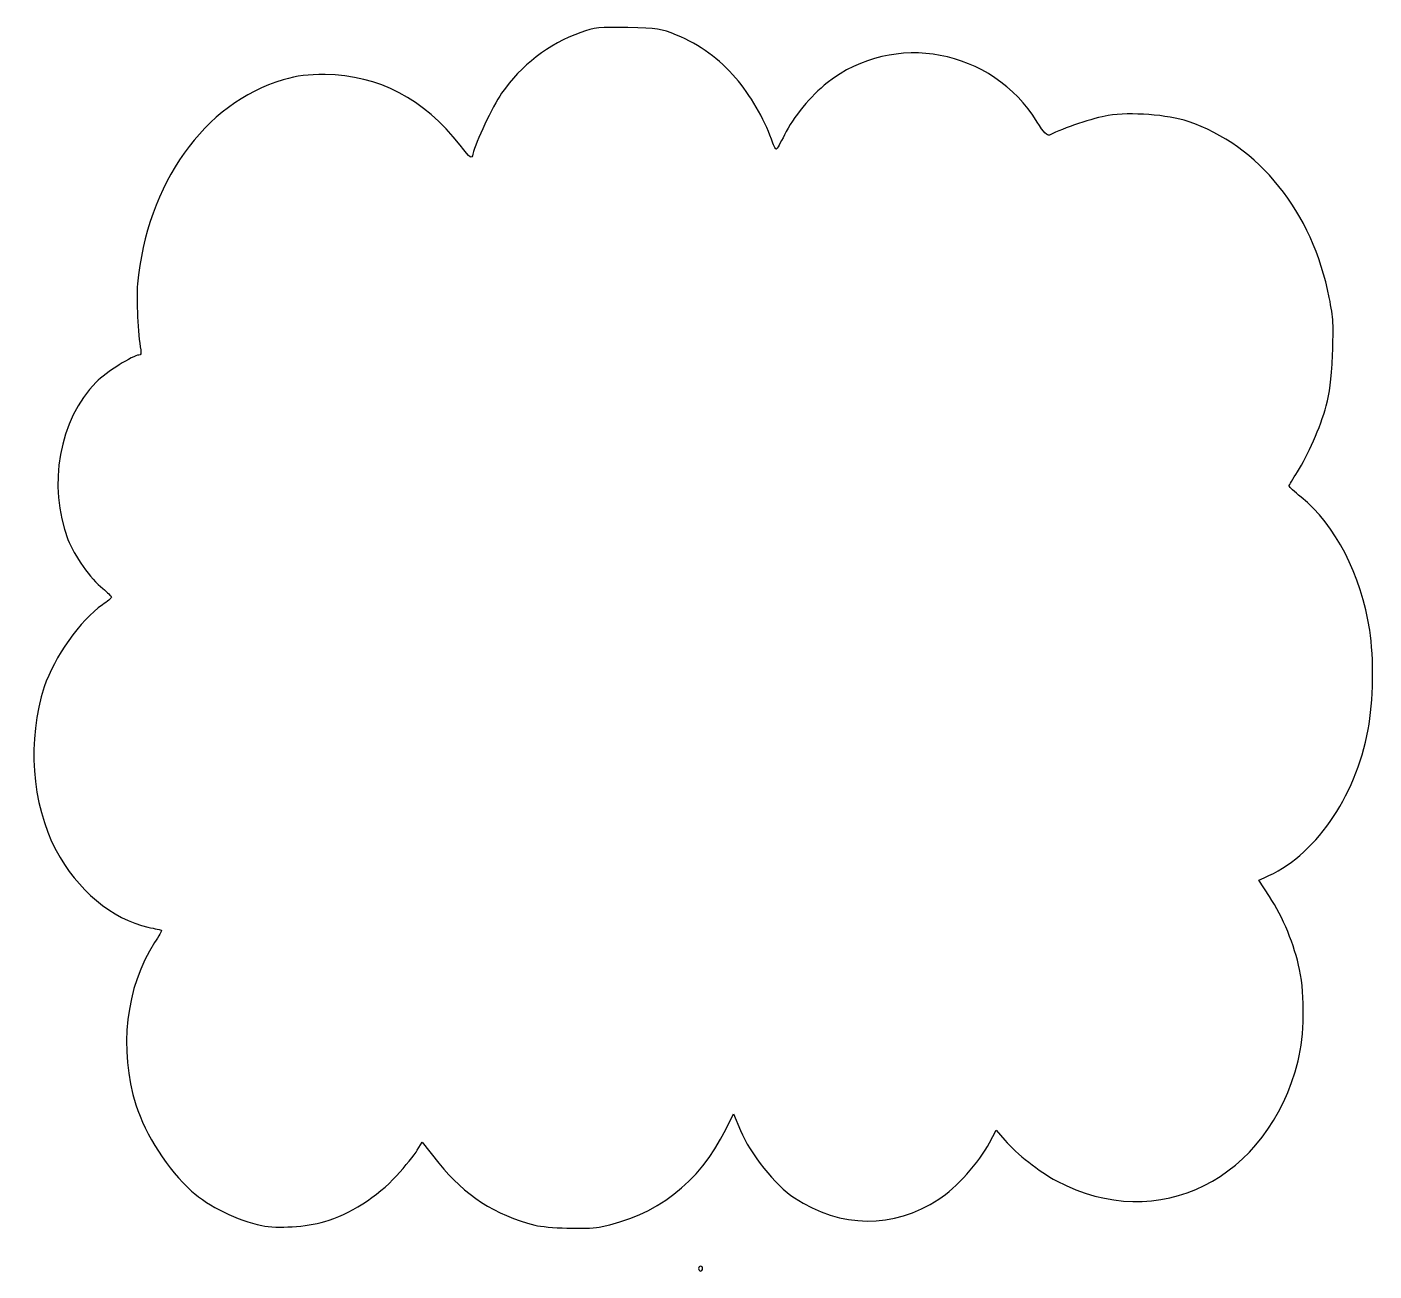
# Model space of a CAD drawing. Header units: centimetres. Extents: x -13.9 to 3.6, y -12.3 to 3.9.
import ezdxf

# ---------------------------------------------------------------- set-up
doc = ezdxf.new("R2010")
doc.units = ezdxf.units.CM
doc.header["$MEASUREMENT"] = 0
doc.layers.add('Layer 1', color=7, linetype='Continuous')

msp = doc.modelspace()

# ---------------------------------------------------------------- linework, layer by layer
at = {"layer": 'Layer 1'}
for points, knots in [([(-10.86412, -11.73986), (-11.18473, -11.67534), (-11.55561, -11.49356), (-11.78132, -11.29032), (-11.78132, -11.29032), (-12.08955, -11.01278), (-12.38273, -10.55844), (-12.50747, -10.16503), (-12.50747, -10.16503), (-12.73483, -9.44796), (-12.63981, -8.6234), (-12.26376, -8.04997), (-12.26376, -8.04997), (-12.20912, -7.96666), (-12.1681, -7.89544), (-12.17259, -7.89171), (-12.17259, -7.89171), (-12.17708, -7.88798), (-12.25694, -7.86867), (-12.35005, -7.8488), (-12.35005, -7.8488), (-12.8111, -7.75042), (-13.28097, -7.35839), (-13.54969, -6.8479), (-13.54969, -6.8479), (-13.86854, -6.24218), (-13.92875, -5.40346), (-13.70267, -4.71675), (-13.70267, -4.71675), (-13.57484, -4.32849), (-13.23229, -3.84574), (-12.94356, -3.64696), (-12.94356, -3.64696), (-12.87896, -3.60249), (-12.82597, -3.5568), (-12.82582, -3.54544), (-12.82582, -3.54544), (-12.82566, -3.53408), (-12.87747, -3.48366), (-12.94094, -3.43341), (-12.94094, -3.43341), (-13.09641, -3.31033), (-13.3125, -3.00498), (-13.39404, -2.79315), (-13.39404, -2.79315), (-13.66271, -2.09524), (-13.5071, -1.22647), (-13.02685, -0.74312), (-13.02685, -0.74312), (-12.89903, -0.61448), (-12.54212, -0.38961), (-12.46753, -0.39073), (-12.46753, -0.39073), (-12.4432, -0.3911), (-12.43582, -0.36815), (-12.44482, -0.32008), (-12.44482, -0.32008), (-12.48168, -0.12318), (-12.5039, 0.33857), (-12.48606, 0.53704), (-12.48606, 0.53704), (-12.36905, 1.83884), (-11.61293, 2.89852), (-10.58719, 3.19828), (-10.58719, 3.19828), (-10.39586, 3.25419), (-10.26818, 3.27032), (-10.03892, 3.26752), (-10.03892, 3.26752), (-9.33676, 3.25895), (-8.75398, 2.954), (-8.27794, 2.34606), (-8.27794, 2.34606), (-8.13762, 2.16686), (-8.12883, 2.16072), (-8.11268, 2.23055), (-8.11268, 2.23055), (-8.07626, 2.388), (-7.85922, 2.84613), (-7.73701, 3.02353), (-7.73701, 3.02353), (-7.48462, 3.38988), (-7.12852, 3.66356), (-6.70296, 3.81827), (-6.70296, 3.81827), (-6.53018, 3.88108), (-6.45744, 3.88862), (-6.09111, 3.88165), (-6.09111, 3.88165), (-5.70794, 3.87437), (-5.65814, 3.86657), (-5.45588, 3.78225), (-5.45588, 3.78225), (-5.14872, 3.65419), (-4.90059, 3.47453), (-4.68344, 3.22297), (-4.68344, 3.22297), (-4.49893, 3.00922), (-4.31053, 2.68599), (-4.21957, 2.42714), (-4.21957, 2.42714), (-4.19357, 2.35315), (-4.1653, 2.29292), (-4.15674, 2.29331), (-4.15674, 2.29331), (-4.14818, 2.2937), (-4.09946, 2.37891), (-4.04847, 2.48268), (-4.04847, 2.48268), (-3.93695, 2.70962), (-3.70356, 2.99341), (-3.49146, 3.15997), (-3.49146, 3.15997), (-2.62291, 3.84205), (-1.33991, 3.60284), (-0.75068, 2.64895), (-0.75068, 2.64895), (-0.66565, 2.5113), (-0.6213, 2.46386), (-0.59178, 2.47897), (-0.59178, 2.47897), (-0.41375, 2.57009), (-0.01399, 2.70308), (0.17237, 2.73318), (0.17237, 2.73318), (0.46807, 2.78094), (0.94753, 2.7452), (1.21681, 2.65534), (1.21681, 2.65534), (2.13832, 2.34779), (2.83915, 1.47399), (3.05753, 0.36031), (3.05753, 0.36031), (3.11164, 0.08438), (3.11584, 0.0083), (3.09892, -0.38828), (3.09892, -0.38828), (3.08435, -0.72967), (3.06608, -0.87958), (3.01831, -1.04966), (3.01831, -1.04966), (2.938, -1.33558), (2.78103, -1.69604), (2.64329, -1.91085), (2.64329, -1.91085), (2.58297, -2.00492), (2.5336, -2.08937), (2.53357, -2.09851), (2.53357, -2.09851), (2.53355, -2.10765), (2.6037, -2.17178), (2.68945, -2.24102), (2.68945, -2.24102), (3.13582, -2.60139), (3.47292, -3.25423), (3.58571, -3.97676), (3.58571, -3.97676), (3.64155, -4.33446), (3.63224, -4.91411), (3.56493, -5.27008), (3.56493, -5.27008), (3.39439, -6.17209), (2.86448, -6.92875), (2.20992, -7.20487), (2.20992, -7.20487), (2.20992, -7.20487), (2.13711, -7.23559), (2.13711, -7.23559), (2.13711, -7.23559), (2.13711, -7.23559), (2.27677, -7.44826), (2.27677, -7.44826), (2.27677, -7.44826), (2.453, -7.71661), (2.60489, -8.08524), (2.67007, -8.40278), (2.67007, -8.40278), (2.74227, -8.75453), (2.73388, -9.25589), (2.65015, -9.59294), (2.65015, -9.59294), (2.26576, -11.14031), (0.82101, -11.85811), (-0.499, -11.15753), (-0.499, -11.15753), (-0.72672, -11.03667), (-1.01643, -10.80865), (-1.17517, -10.62535), (-1.17517, -10.62535), (-1.17517, -10.62535), (-1.28729, -10.49588), (-1.28729, -10.49588), (-1.28729, -10.49588), (-1.28729, -10.49588), (-1.37433, -10.66119), (-1.37433, -10.66119), (-1.37433, -10.66119), (-1.50668, -10.91257), (-1.80972, -11.24992), (-2.03503, -11.39671), (-2.03503, -11.39671), (-2.62799, -11.78302), (-3.30972, -11.77671), (-3.91924, -11.37929), (-3.91924, -11.37929), (-4.16137, -11.22142), (-4.50034, -10.79821), (-4.62273, -10.50098), (-4.62273, -10.50098), (-4.62273, -10.50098), (-4.71175, -10.28479), (-4.71175, -10.28479), (-4.71175, -10.28479), (-4.71175, -10.28479), (-4.81334, -10.48737), (-4.81334, -10.48737), (-4.81334, -10.48737), (-5.16527, -11.18912), (-5.71883, -11.61522), (-6.46536, -11.75902), (-6.46536, -11.75902), (-6.63016, -11.79076), (-7.14334, -11.77547), (-7.3054, -11.73399), (-7.3054, -11.73399), (-7.82286, -11.60153), (-8.22201, -11.3441), (-8.55549, -10.92776), (-8.55549, -10.92776), (-8.55549, -10.92776), (-8.77578, -10.65273), (-8.77578, -10.65273), (-8.77578, -10.65273), (-8.77578, -10.65273), (-8.83715, -10.75754), (-8.83715, -10.75754), (-8.83715, -10.75754), (-8.8709, -10.81519), (-8.9928, -10.96538), (-9.10803, -11.09131), (-9.10803, -11.09131), (-9.35211, -11.35805), (-9.72916, -11.59815), (-10.04555, -11.6883), (-10.04555, -11.6883), (-10.28862, -11.75756), (-10.65994, -11.78094), (-10.86415, -11.73985), (-10.86415, -11.73985), (-10.86415, -11.73985), (-10.86412, -11.73986), (-10.86412, -11.73986)], [0, 0, 0, 0, 0.015625, 0.015625, 0.015625, 0.015625, 0.03125, 0.03125, 0.03125, 0.03125, 0.046875, 0.046875, 0.046875, 0.046875, 0.0625, 0.0625, 0.0625, 0.0625, 0.078125, 0.078125, 0.078125, 0.078125, 0.09375, 0.09375, 0.09375, 0.09375, 0.109375, 0.109375, 0.109375, 0.109375, 0.125, 0.125, 0.125, 0.125, 0.140625, 0.140625, 0.140625, 0.140625, 0.15625, 0.15625, 0.15625, 0.15625, 0.171875, 0.171875, 0.171875, 0.171875, 0.1875, 0.1875, 0.1875, 0.1875, 0.203125, 0.203125, 0.203125, 0.203125, 0.21875, 0.21875, 0.21875, 0.21875, 0.234375, 0.234375, 0.234375, 0.234375, 0.25, 0.25, 0.25, 0.25, 0.265625, 0.265625, 0.265625, 0.265625, 0.28125, 0.28125, 0.28125, 0.28125, 0.296875, 0.296875, 0.296875, 0.296875, 0.3125, 0.3125, 0.3125, 0.3125, 0.328125, 0.328125, 0.328125, 0.328125, 0.34375, 0.34375, 0.34375, 0.34375, 0.359375, 0.359375, 0.359375, 0.359375, 0.375, 0.375, 0.375, 0.375, 0.390625, 0.390625, 0.390625, 0.390625, 0.40625, 0.40625, 0.40625, 0.40625, 0.421875, 0.421875, 0.421875, 0.421875, 0.4375, 0.4375, 0.4375, 0.4375, 0.453125, 0.453125, 0.453125, 0.453125, 0.46875, 0.46875, 0.46875, 0.46875, 0.484375, 0.484375, 0.484375, 0.484375, 0.5, 0.5, 0.5, 0.5, 0.515625, 0.515625, 0.515625, 0.515625, 0.53125, 0.53125, 0.53125, 0.53125, 0.546875, 0.546875, 0.546875, 0.546875, 0.5625, 0.5625, 0.5625, 0.5625, 0.578125, 0.578125, 0.578125, 0.578125, 0.59375, 0.59375, 0.59375, 0.59375, 0.609375, 0.609375, 0.609375, 0.609375, 0.625, 0.625, 0.625, 0.625, 0.640625, 0.640625, 0.640625, 0.640625, 0.65625, 0.65625, 0.65625, 0.65625, 0.671875, 0.671875, 0.671875, 0.671875, 0.6875, 0.6875, 0.6875, 0.6875, 0.703125, 0.703125, 0.703125, 0.703125, 0.71875, 0.71875, 0.71875, 0.71875, 0.734375, 0.734375, 0.734375, 0.734375, 0.75, 0.75, 0.75, 0.75, 0.765625, 0.765625, 0.765625, 0.765625, 0.78125, 0.78125, 0.78125, 0.78125, 0.796875, 0.796875, 0.796875, 0.796875, 0.8125, 0.8125, 0.8125, 0.8125, 0.828125, 0.828125, 0.828125, 0.828125, 0.84375, 0.84375, 0.84375, 0.84375, 0.859375, 0.859375, 0.859375, 0.859375, 0.875, 0.875, 0.875, 0.875, 0.890625, 0.890625, 0.890625, 0.890625, 0.90625, 0.90625, 0.90625, 0.90625, 0.921875, 0.921875, 0.921875, 0.921875, 0.9375, 0.9375, 0.9375, 0.9375, 0.953125, 0.953125, 0.953125, 0.953125, 0.96875, 0.96875, 0.96875, 0.96875, 1, 1, 1, 1]), ([(-5.1687, -12.30103), (-5.16842, -12.28368), (-5.1565, -12.26966), (-5.14221, -12.26988), (-5.14221, -12.26988), (-5.12792, -12.27009), (-5.11645, -12.28447), (-5.11673, -12.30182), (-5.11673, -12.30182), (-5.11701, -12.31917), (-5.12893, -12.33319), (-5.14322, -12.33297), (-5.14322, -12.33297), (-5.15751, -12.33276), (-5.16898, -12.31838), (-5.1687, -12.30103)], [0, 0, 0, 0, 0.2, 0.2, 0.2, 0.2, 0.4, 0.4, 0.4, 0.4, 0.6, 0.6, 0.6, 0.6, 1, 1, 1, 1])]:
    msp.add_open_spline(points, degree=3, knots=knots, dxfattribs=at)

doc.saveas('drawing.dxf')
